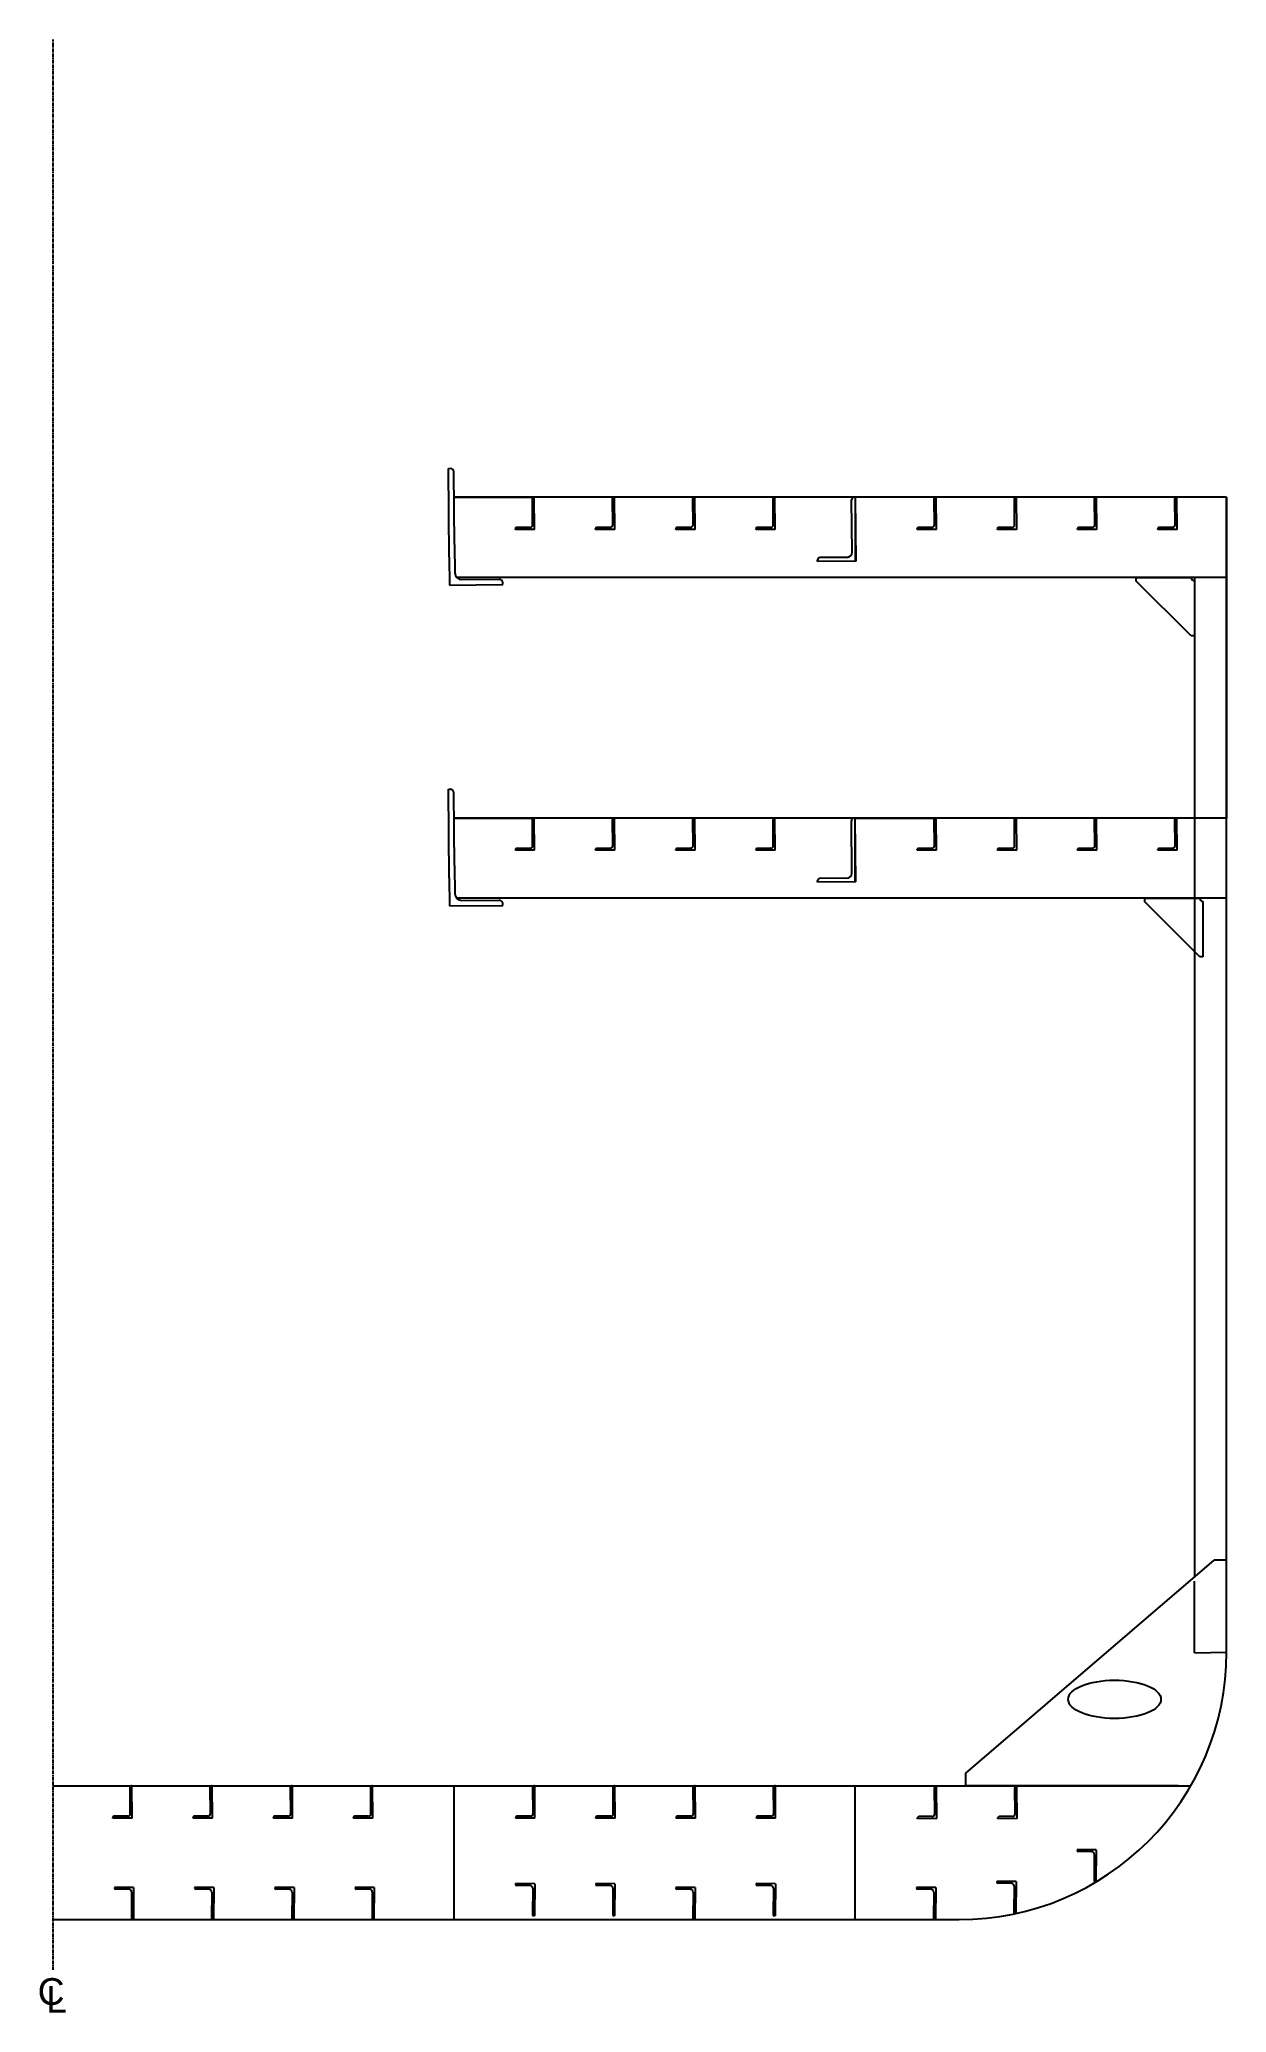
# Model space of a CAD drawing. Header units: millimetres. Extents: x 5065 to 16164, y -116 to 18334.
import ezdxf

# ---------------------------------------------------------------- set-up
doc = ezdxf.new("R2010")
doc.units = ezdxf.units.MM
doc.linetypes.add('CENTER', pattern=[50.8, 31.75, -6.35, 6.35, -6.35])
doc.styles.get("Standard").update_dxf_attribs({"font": 'arial.ttf'})

msp = doc.modelspace()

# ---------------------------------------------------------------- linework, layer by layer
at = {"linetype": 'CENTER'}
msp.add_line((5193, 283), (5193, 18334), dxfattribs=at)
at = {"color": 4}
for p, q in [((8890, 14323), (8909, 14324)), ((8897, 13494), (8890, 14323)), ((8946, 13611), (8940, 14291)), ((9676, 13795), (9674, 14041)), ((9692, 14053), (9685, 14053)), ((9695, 13753), (9692, 14053)), ((10426, 13795), (10424, 14041)), ((10442, 14053), (10435, 14053)), ((10445, 13753), (10442, 14053)), ((11176, 13795), (11174, 14041)), ((11192, 14053), (11185, 14053)), ((11195, 13753), (11192, 14053)), ((11926, 13795), (11924, 14041)), ((11942, 14053), (11935, 14053)), ((11945, 13753), (11942, 14053)), ((12663, 13539), (12659, 14029)), ((12695, 14053), (12681, 14053)), ((12700, 13456), (12695, 14053)), ((13433, 13795), (13431, 14041)), ((13449, 14053), (13442, 14053)), ((13452, 13753), (13449, 14053)), ((14183, 13795), (14181, 14041)), ((14199, 14053), (14192, 14053)), ((14202, 13753), (14199, 14053)), ((14933, 13795), (14931, 14041)), ((14949, 14053), (14942, 14053)), ((14952, 13753), (14949, 14053)), ((15683, 13795), (15681, 14041)), ((15699, 14053), (15692, 14053)), ((15702, 13753), (15699, 14053)), ((9515, 13752), (9514, 13759)), ((9695, 13753), (9515, 13752)), ((9652, 13771), (9526, 13770)), ((10265, 13752), (10264, 13759)), ((10445, 13753), (10265, 13752)), ((10402, 13771), (10276, 13770)), ((11015, 13752), (11014, 13759)), ((11195, 13753), (11015, 13752)), ((11152, 13771), (11026, 13770)), ((11765, 13752), (11764, 13759)), ((11945, 13753), (11765, 13752)), ((11902, 13771), (11776, 13770)), ((13272, 13752), (13271, 13759)), ((13452, 13753), (13272, 13752)), ((13409, 13771), (13283, 13770)), ((14022, 13752), (14021, 13759)), ((14202, 13753), (14022, 13752)), ((14159, 13771), (14033, 13770)), ((14772, 13752), (14771, 13759)), ((14952, 13753), (14772, 13752)), ((14909, 13771), (14783, 13770)), ((15522, 13752), (15521, 13759)), ((15702, 13753), (15522, 13752)), ((15659, 13771), (15533, 13770)), ((8897, 13494), (8899, 13232)), ((8946, 13611), (8949, 13339)), ((12616, 13491), (12365, 13489)), ((9015, 13283), (9364, 13286)), ((12341, 13453), (12341, 13467)), ((12700, 13456), (12341, 13453)), ((15317, 13303), (15834, 13303)), ((15317, 13303), (15317, 13273)), ((8900, 13232), (9397, 13236)), ((9397, 13236), (9397, 13255)), ((15834, 12756), (15317, 13273)), ((15864, 13273), (15864, 12756)), ((15864, 12756), (15834, 12756)), ((8890, 11323), (8909, 11324)), ((8897, 10494), (8890, 11323)), ((8946, 10611), (8940, 11291)), ((9676, 10795), (9674, 11041)), ((9692, 11053), (9685, 11053)), ((9695, 10753), (9692, 11053)), ((10426, 10795), (10424, 11041)), ((10442, 11053), (10435, 11053)), ((10445, 10753), (10442, 11053)), ((11176, 10795), (11174, 11041)), ((11192, 11053), (11185, 11053)), ((11195, 10753), (11192, 11053)), ((11926, 10795), (11924, 11041)), ((11942, 11053), (11935, 11053)), ((11945, 10753), (11942, 11053)), ((12661, 10539), (12657, 11029)), ((12693, 11053), (12680, 11053)), ((12698, 10456), (12693, 11053)), ((13433, 10795), (13431, 11041)), ((13449, 11053), (13442, 11053)), ((13452, 10753), (13449, 11053)), ((14183, 10795), (14181, 11041)), ((14199, 11053), (14192, 11053)), ((14202, 10753), (14199, 11053)), ((14933, 10795), (14931, 11041)), ((14949, 11053), (14942, 11053)), ((14952, 10753), (14949, 11053)), ((15683, 10795), (15681, 11041)), ((15699, 11053), (15692, 11053)), ((15702, 10753), (15699, 11053)), ((9515, 10752), (9514, 10759)), ((9695, 10753), (9515, 10752)), ((9652, 10771), (9526, 10770)), ((10265, 10752), (10264, 10759)), ((10445, 10753), (10265, 10752)), ((10402, 10771), (10276, 10770)), ((11015, 10752), (11014, 10759)), ((11195, 10753), (11015, 10752)), ((11152, 10771), (11026, 10770)), ((11765, 10752), (11764, 10759)), ((11945, 10753), (11765, 10752)), ((11902, 10771), (11776, 10770)), ((13272, 10752), (13271, 10759)), ((13452, 10753), (13272, 10752)), ((13409, 10771), (13283, 10770)), ((14022, 10752), (14021, 10759)), ((14202, 10753), (14022, 10752)), ((14159, 10771), (14033, 10770)), ((14772, 10752), (14771, 10759)), ((14952, 10753), (14772, 10752)), ((14909, 10771), (14783, 10770)), ((15522, 10752), (15521, 10759)), ((15702, 10753), (15522, 10752)), ((15659, 10771), (15533, 10770)), ((8946, 10611), (8949, 10339)), ((8897, 10494), (8899, 10232)), ((12340, 10453), (12340, 10467)), ((12698, 10456), (12340, 10453)), ((12614, 10491), (12363, 10489)), ((8900, 10232), (9397, 10236)), ((9015, 10283), (9364, 10286)), ((9397, 10236), (9397, 10255)), ((15397, 10303), (15914, 10303)), ((15397, 10303), (15397, 10273)), ((15914, 9756), (15397, 10273)), ((15944, 10273), (15944, 9756)), ((15944, 9756), (15914, 9756)), ((13727, 2122), (16047, 4113)), ((16164, 4113), (16047, 4113)), ((13727, 2005), (13727, 2122)), ((5914, 1745), (5912, 1991)), ((5930, 2003), (5923, 2003)), ((5932, 1703), (5930, 2003)), ((6664, 1745), (6662, 1991)), ((6680, 2003), (6673, 2003)), ((6682, 1703), (6680, 2003)), ((7414, 1745), (7412, 1991)), ((7430, 2003), (7423, 2003)), ((7432, 1703), (7430, 2003)), ((8164, 1745), (8162, 1991)), ((8180, 2003), (8173, 2003)), ((8182, 1703), (8180, 2003)), ((9680, 1745), (9678, 1991)), ((9696, 2003), (9689, 2003)), ((9698, 1703), (9696, 2003)), ((10430, 1745), (10428, 1991)), ((10446, 2003), (10439, 2003)), ((10448, 1703), (10446, 2003)), ((11180, 1745), (11178, 1991)), ((11196, 2003), (11189, 2003)), ((11198, 1703), (11196, 2003)), ((11930, 1745), (11928, 1991)), ((11946, 2003), (11939, 2003)), ((11948, 1703), (11946, 2003)), ((13437, 1741), (13435, 1987)), ((13453, 1999), (13446, 1999)), ((13455, 1699), (13453, 1999)), ((15713, 2005), (13727, 2005)), ((14187, 1741), (14185, 1987)), ((14203, 1999), (14196, 1999)), ((14205, 1699), (14203, 1999)), ((5752, 1702), (5752, 1709)), ((5932, 1703), (5752, 1702)), ((5890, 1721), (5764, 1720)), ((6502, 1702), (6502, 1709)), ((6682, 1703), (6502, 1702)), ((6640, 1721), (6514, 1720)), ((7252, 1702), (7252, 1709)), ((7432, 1703), (7252, 1702)), ((7390, 1721), (7264, 1720)), ((8002, 1702), (8002, 1709)), ((8182, 1703), (8002, 1702)), ((8140, 1721), (8014, 1720)), ((9518, 1702), (9518, 1709)), ((9698, 1703), (9518, 1702)), ((9656, 1721), (9530, 1720)), ((10268, 1702), (10268, 1709)), ((10448, 1703), (10268, 1702)), ((10406, 1721), (10280, 1720)), ((11018, 1702), (11018, 1709)), ((11198, 1703), (11018, 1702)), ((11156, 1721), (11030, 1720)), ((11768, 1702), (11768, 1709)), ((11948, 1703), (11768, 1702)), ((11906, 1721), (11780, 1720)), ((13275, 1697), (13275, 1704)), ((13455, 1699), (13275, 1697)), ((13413, 1717), (13287, 1716)), ((14025, 1697), (14025, 1704)), ((14205, 1699), (14025, 1697)), ((14163, 1717), (14037, 1716)), ((14946, 1405), (14766, 1407)), ((14766, 1407), (14766, 1400)), ((14903, 1388), (14777, 1389)), ((14927, 1363), (14925, 1117)), ((14946, 1405), (14943, 1105)), ((14196, 1110), (14016, 1111)), ((14016, 1111), (14016, 1105)), ((14196, 1110), (14193, 810)), ((5946, 1053), (5766, 1055)), ((5766, 1055), (5766, 1048)), ((5903, 1036), (5777, 1037)), ((5927, 1011), (5925, 765)), ((5946, 1053), (5943, 753)), ((6696, 1053), (6516, 1055)), ((6516, 1055), (6516, 1048)), ((6653, 1036), (6527, 1037)), ((6677, 1011), (6675, 765)), ((6696, 1053), (6693, 753)), ((7446, 1053), (7266, 1055)), ((7266, 1055), (7266, 1048)), ((7403, 1036), (7277, 1037)), ((7427, 1011), (7425, 765)), ((7446, 1053), (7443, 753)), ((8196, 1053), (8016, 1055)), ((8016, 1055), (8016, 1048)), ((8153, 1036), (8027, 1037)), ((8177, 1011), (8175, 765)), ((8196, 1053), (8193, 753)), ((9696, 1088), (9516, 1090)), ((9516, 1090), (9516, 1083)), ((9653, 1071), (9527, 1072)), ((9677, 1047), (9675, 801)), ((9696, 1088), (9693, 788)), ((10446, 1088), (10266, 1090)), ((10266, 1090), (10266, 1083)), ((10403, 1071), (10277, 1072)), ((10427, 1047), (10425, 801)), ((10446, 1088), (10443, 788)), ((11196, 1053), (11016, 1055)), ((11016, 1055), (11016, 1048)), ((11153, 1036), (11027, 1037)), ((11177, 1011), (11175, 765)), ((11196, 1053), (11193, 753)), ((11946, 1088), (11766, 1090)), ((11766, 1090), (11766, 1083)), ((11903, 1071), (11777, 1072)), ((11927, 1047), (11925, 801)), ((11946, 1088), (11943, 788)), ((13446, 1053), (13266, 1055)), ((13266, 1055), (13266, 1048)), ((13403, 1036), (13277, 1037)), ((13427, 1011), (13425, 765)), ((13446, 1053), (13443, 753)), ((14153, 1092), (14027, 1093)), ((14177, 1068), (14175, 822)), ((14943, 1105), (14936, 1105)), ((5943, 753), (5936, 753)), ((6693, 753), (6686, 753)), ((7443, 753), (7436, 753)), ((8193, 753), (8186, 753)), ((9693, 788), (9686, 789)), ((10443, 788), (10436, 789)), ((11193, 753), (11186, 753)), ((11943, 788), (11936, 789)), ((13443, 753), (13436, 753)), ((14193, 810), (14186, 810))]:
    msp.add_line(p, q, dxfattribs=at)
for p, q in [((16164, 14053), (8942, 14053)), ((8942, 14053), (9692, 14053)), ((12695, 13456), (12695, 14053)), ((16164, 3253), (16164, 14053)), ((16164, 14053), (16164, 11053)), ((16164, 13304), (8967, 13303)), ((15864, 13303), (15864, 3956)), ((16164, 11053), (8942, 11053)), ((8942, 11053), (9692, 11053)), ((12693, 10456), (12693, 11053)), ((12699, 11053), (13449, 11053)), ((16164, 10303), (8967, 10303)), ((15864, 3247), (15864, 3917)), ((15864, 3247), (16164, 3253)), ((16164, 3253), (16164, 3253)), ((8943, 753), (8943, 2003)), ((8946, 2003), (12696, 2003)), ((12693, 753), (12693, 2004)), ((8943, 753), (8943, 1698)), ((5193, 753), (13664, 753))]:
    msp.add_line(p, q)
msp.add_lwpolyline([(5193, 2003), (8943, 2003), (15830, 2005)])
for centre, radius, start, end in [((8907, 14290), 33.2, 0.4685, 86.9134), ((9686, 14041), 12, 94.0236, 180.4685), ((10436, 14041), 12, 94.0236, 180.4685), ((11186, 14041), 12, 94.0236, 180.4685), ((11936, 14041), 12, 94.0236, 180.4685), ((12683, 14029), 23.9, 94.0236, 180.4685), ((13443, 14041), 12, 94.0236, 180.4685), ((14193, 14041), 12, 94.0236, 180.4685), ((14943, 14041), 12, 94.0236, 180.4685), ((15693, 14041), 12, 94.0236, 180.4685), ((9526, 13758), 12, 90.4685, 176.9134), ((9652, 13795), 24, 270.4685, 0.4685), ((10276, 13758), 12, 90.4685, 176.9134), ((10402, 13795), 24, 270.4685, 0.4685), ((11026, 13758), 12, 90.4685, 176.9134), ((11152, 13795), 24, 270.4685, 0.4685), ((11776, 13758), 12, 90.4685, 176.9134), ((11902, 13795), 24, 270.4685, 0.4685), ((13283, 13758), 12, 90.4685, 176.9134), ((13409, 13795), 24, 270.4685, 0.4685), ((14033, 13758), 12, 90.4685, 176.9134), ((14159, 13795), 24, 270.4685, 0.4685), ((14783, 13758), 12, 90.4685, 176.9134), ((14909, 13795), 24, 270.4685, 0.4685), ((15533, 13758), 12, 90.4685, 176.9134), ((15659, 13795), 24, 270.4685, 0.4685), ((12365, 13465), 23.9, 90.4685, 176.9134), ((12615, 13539), 47.8, 270.4685, 0.4685), ((9015, 13349), 66.3, 180.4685, 270.4685), ((9364, 13252), 33.2, 4.0236, 90.4685), ((15864, 13303), 30.4, 180, 270), ((8907, 11290), 33.2, 0.4685, 86.9134), ((9686, 11041), 12, 94.0236, 180.4685), ((10436, 11041), 12, 94.0236, 180.4685), ((11186, 11041), 12, 94.0236, 180.4685), ((11936, 11041), 12, 94.0236, 180.4685), ((12681, 11029), 23.9, 94.0236, 180.4685), ((13443, 11041), 12, 94.0236, 180.4685), ((14193, 11041), 12, 94.0236, 180.4685), ((14943, 11041), 12, 94.0236, 180.4685), ((15693, 11041), 12, 94.0236, 180.4685), ((9526, 10758), 12, 90.4685, 176.9134), ((9652, 10795), 24, 270.4685, 0.4685), ((10276, 10758), 12, 90.4685, 176.9134), ((10402, 10795), 24, 270.4685, 0.4685), ((11026, 10758), 12, 90.4685, 176.9134), ((11152, 10795), 24, 270.4685, 0.4685), ((11776, 10758), 12, 90.4685, 176.9134), ((11902, 10795), 24, 270.4685, 0.4685), ((13283, 10758), 12, 90.4685, 176.9134), ((13409, 10795), 24, 270.4685, 0.4685), ((14033, 10758), 12, 90.4685, 176.9134), ((14159, 10795), 24, 270.4685, 0.4685), ((14783, 10758), 12, 90.4685, 176.9134), ((14909, 10795), 24, 270.4685, 0.4685), ((15533, 10758), 12, 90.4685, 176.9134), ((15659, 10795), 24, 270.4685, 0.4685), ((12614, 10539), 47.8, 270.4685, 0.4685), ((9015, 10349), 66.3, 180.4685, 270.4685), ((12363, 10465), 23.9, 90.4685, 176.9134), ((9364, 10252), 33.2, 4.0236, 90.4685), ((15944, 10303), 30.4, 180, 270), ((5924, 1991), 12, 94.0236, 180.4685), ((6674, 1991), 12, 94.0236, 180.4685), ((7424, 1991), 12, 94.0236, 180.4685), ((8174, 1991), 12, 94.0236, 180.4685), ((9690, 1991), 12, 94.0236, 180.4685), ((10440, 1991), 12, 94.0236, 180.4685), ((11190, 1991), 12, 94.0236, 180.4685), ((11940, 1991), 12, 94.0236, 180.4685), ((13447, 1987), 12, 94.0236, 180.4685), ((14197, 1987), 12, 94.0236, 180.4685), ((5764, 1708), 12, 90.4685, 176.9134), ((5890, 1745), 24, 270.4685, 0.4685), ((6514, 1708), 12, 90.4685, 176.9134), ((6640, 1745), 24, 270.4685, 0.4685), ((7264, 1708), 12, 90.4685, 176.9134), ((7390, 1745), 24, 270.4685, 0.4685), ((8014, 1708), 12, 90.4685, 176.9134), ((8140, 1745), 24, 270.4685, 0.4685), ((9530, 1708), 12, 90.4685, 176.9134), ((9656, 1745), 24, 270.4685, 0.4685), ((10280, 1708), 12, 90.4685, 176.9134), ((10406, 1745), 24, 270.4685, 0.4685), ((11030, 1708), 12, 90.4685, 176.9134), ((11156, 1745), 24, 270.4685, 0.4685), ((11780, 1708), 12, 90.4685, 176.9134), ((11906, 1745), 24, 270.4685, 0.4685), ((13287, 1704), 12, 90.4685, 176.9134), ((13413, 1741), 24, 270.4685, 0.4685), ((14037, 1704), 12, 90.4685, 176.9134), ((14163, 1741), 24, 270.4685, 0.4685), ((14778, 1401), 12, 183.0866, 269.5315), ((14903, 1364), 24, 359.5315, 89.5315), ((14937, 1117), 12, 179.5315, 265.9764), ((5778, 1049), 12, 183.0866, 269.5315), ((5903, 1012), 24, 359.5315, 89.5315), ((6528, 1049), 12, 183.0866, 269.5315), ((6653, 1012), 24, 359.5315, 89.5315), ((7278, 1049), 12, 183.0866, 269.5315), ((7403, 1012), 24, 359.5315, 89.5315), ((8028, 1049), 12, 183.0866, 269.5315), ((8153, 1012), 24, 359.5315, 89.5315), ((9528, 1084), 12, 183.0866, 269.5315), ((9653, 1047), 24, 359.5315, 89.5315), ((10278, 1084), 12, 183.0866, 269.5315), ((10403, 1047), 24, 359.5315, 89.5315), ((11028, 1049), 12, 183.0866, 269.5315), ((11153, 1012), 24, 359.5315, 89.5315), ((11778, 1084), 12, 183.0866, 269.5315), ((11903, 1047), 24, 359.5315, 89.5315), ((13278, 1049), 12, 183.0866, 269.5315), ((13403, 1012), 24, 359.5315, 89.5315), ((14028, 1105), 12, 183.0866, 269.5315), ((14153, 1068), 24, 359.5315, 89.5315), ((5937, 765), 12, 179.5315, 265.9764), ((6687, 765), 12, 179.5315, 265.9764), ((7437, 765), 12, 179.5315, 265.9764), ((8187, 765), 12, 179.5315, 265.9764), ((9687, 801), 12, 179.5315, 265.9764), ((10437, 801), 12, 179.5315, 265.9764), ((11187, 765), 12, 179.5315, 265.9764), ((11937, 801), 12, 179.5315, 265.9764), ((13437, 765), 12, 179.5315, 265.9764), ((14187, 822), 12, 179.5315, 265.9764)]:
    msp.add_arc(centre, radius, start, end, dxfattribs=at)
msp.add_arc((13664, 3253), 2500, 270, 0)
msp.add_ellipse((15117, 2813), major_axis=(434, 0), ratio=0.412214)

# ---------------------------------------------------------------- texts
at = {"char_height": 250, "attachment_point": 1}
for s, insert in [('C', (5048, 206)), ('L', (5128, 134))]:
    msp.add_mtext_dynamic_manual_height_columns(s, width=35815.58, gutter_width=1250, heights=[0], dxfattribs=dict(at, insert=insert))

doc.saveas('drawing.dxf')
